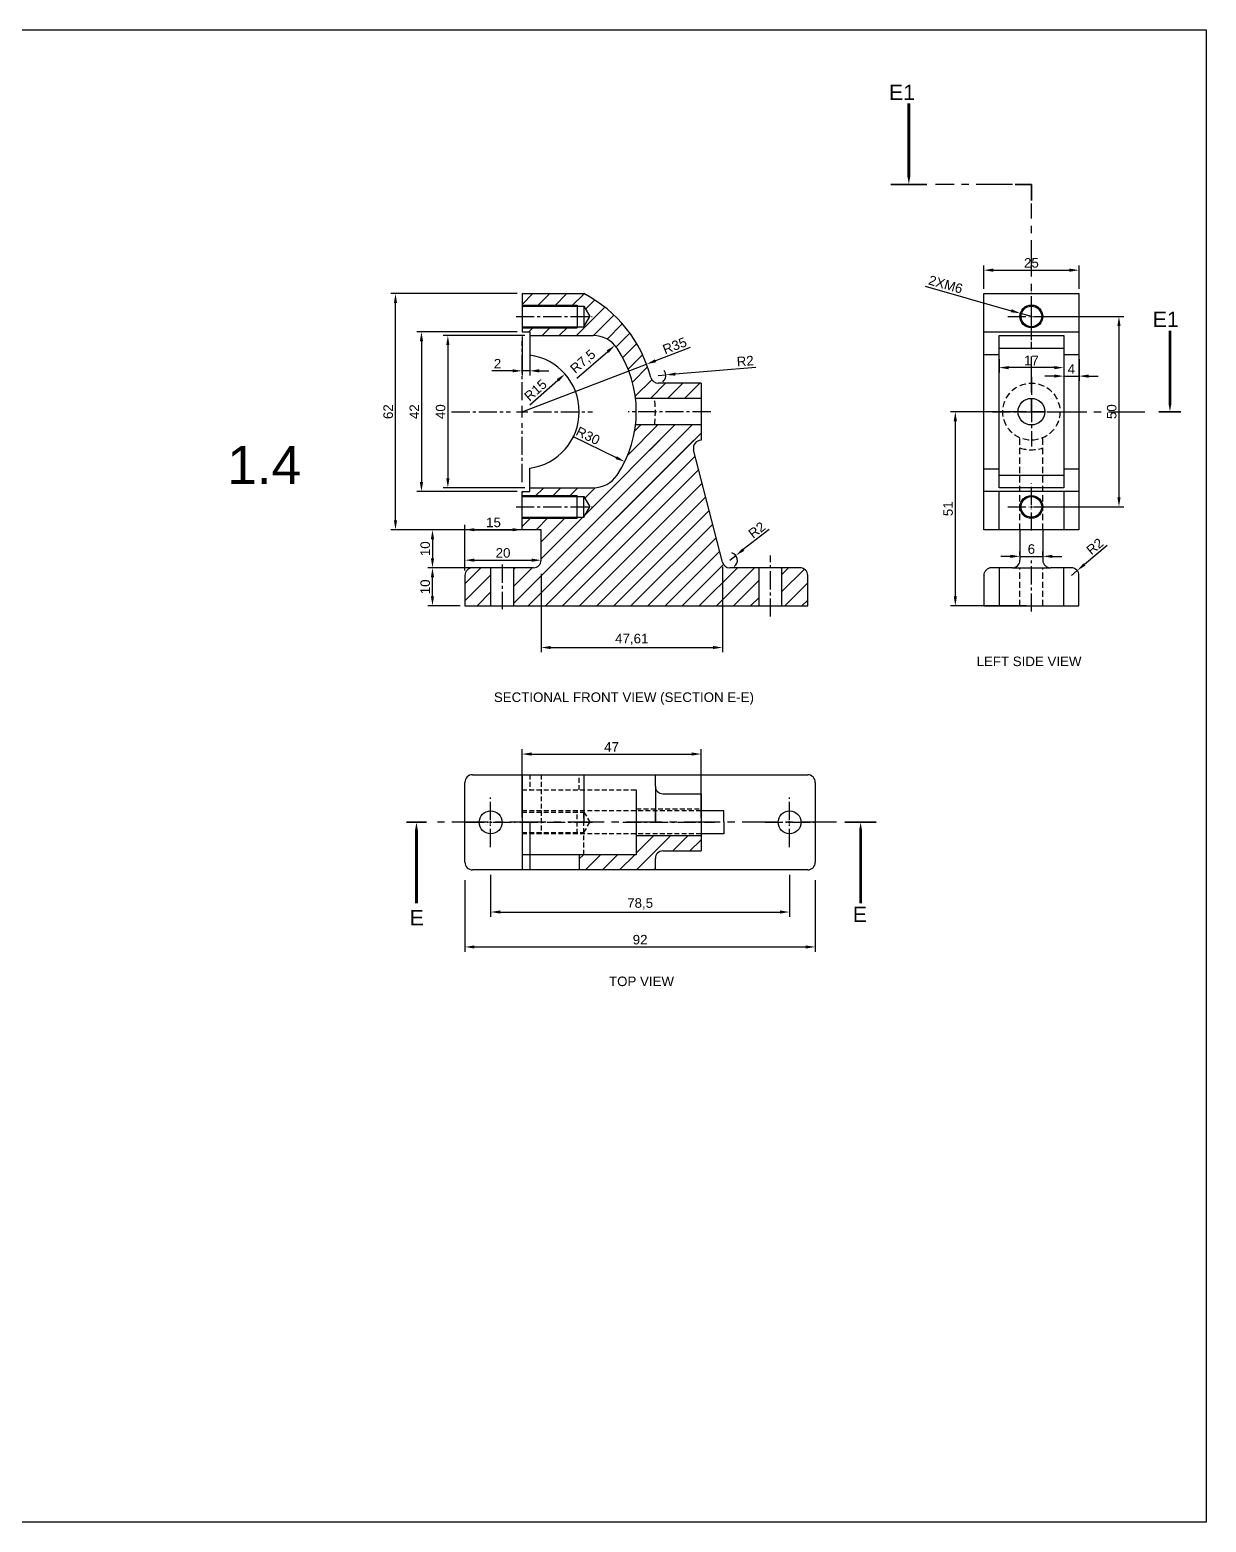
# Model space of a CAD drawing. Header units: millimetres. Extents: x 89 to 2222, y 348 to 1477.
# Drawn here: x 1913.2 to 2222.1, y 520.3 to 912.2 of the extents above; entities that cross this region are included whole.
import ezdxf

# ---------------------------------------------------------------- set-up
doc = ezdxf.new("R2010")
doc.units = ezdxf.units.MM
doc.header["$PDMODE"] = 32
doc.header["$PDSIZE"] = 1
for name, pattern in [('CENTER', [50.8, 31.75, -6.35, 6.35, -6.35]), ('CENTER2', [28.575, 19.05, -3.175, 3.175, -3.175]), ('HIDDEN', [9.525, 6.35, -3.175])]:
    doc.linetypes.add(name, pattern=pattern)
doc.styles.get("Standard").update_dxf_attribs({"font": 'arial.ttf'})
doc.dimstyles.new('ISO-25', dxfattribs={"dimtxt": 2.5, "dimasz": 2.5, "dimexe": 1.25, "dimexo": 1.25, "dimtad": 1, "dimtxsty": 'Standard', "dimcen": 2.5, "dimclrd": 3, "dimclre": 3, "dimclrt": 3, "dimadec": 0, "dimazin": 0, "dimtfac": 1, "dimtmove": 0, "dimatfit": 3, "dimfxl": 1, "dimarcsym": 0})
pattern_1 = [(45, (911.5263, 265.9018), (-2.245064, 2.245064), [])]

# ---------------------------------------------------------------- blocks, each defined once
blk = doc.blocks.new('*U70')
at = {"color": 0, "linetype": 'CENTER2', "ltscale": 0.25, "transparency": 16777216}
for p, q in [((0, 3), (0, 18.5)), ((-18.5, 0), (-3, 0)), ((3, 0), (18.5, 0)), ((0, -18.5), (0, -3))]:
    blk.add_line(p, q, dxfattribs=at)
at = {"color": 0, "linetype": 'Continuous', "ltscale": 0.25, "transparency": 16777216}
for p, q in [((-1.5, 0), (1.5, 0)), ((0, -1.5), (0, 1.5))]:
    blk.add_line(p, q, dxfattribs=at)
blk = doc.blocks.new('*U71')
at = {"color": 0, "linetype": 'CENTER2', "ltscale": 0.25, "transparency": 16777216}
blk.add_line((0, 5.84), (0, -5.84), dxfattribs=at)
blk = doc.blocks.new('*U72')
at = {"color": 0, "linetype": 'CENTER2', "ltscale": 0.25, "transparency": 16777216}
for p, q in [((0, 0.54), (0, 6.2)), ((-6.2, 0), (-0.54, 0)), ((0.54, 0), (6.2, 0)), ((0, -6.2), (0, -0.54))]:
    blk.add_line(p, q, dxfattribs=at)
at = {"color": 0, "linetype": 'Continuous', "ltscale": 0.25, "transparency": 16777216}
for p, q in [((-0.27, 0), (0.27, 0)), ((0, -0.27), (0, 0.27))]:
    blk.add_line(p, q, dxfattribs=at)
blk = doc.blocks.new('*U73')
at = {"color": 0, "linetype": 'CENTER2', "ltscale": 0.25, "transparency": 16777216}
for p, q in [((0, 0.54), (0, 6.2)), ((-6.2, 0), (-0.54, 0)), ((0.54, 0), (6.2, 0)), ((0, -6.2), (0, -0.54))]:
    blk.add_line(p, q, dxfattribs=at)
at = {"color": 0, "linetype": 'Continuous', "ltscale": 0.25, "transparency": 16777216}
for p, q in [((-0.27, 0), (0.27, 0)), ((0, -0.27), (0, 0.27))]:
    blk.add_line(p, q, dxfattribs=at)
blk = doc.blocks.new('*D76')
at = {"color": 3, "lineweight": -2, "transparency": 16777216}
for p, q in [((2047.48, 769.28), (2047.48, 748.7)), ((2095.09, 771.14), (2095.09, 748.7)), ((2049.98, 749.95), (2092.59, 749.95))]:
    blk.add_line(p, q, dxfattribs=at)
at = {"color": 3, "transparency": 16777216}
for points in [[(2049.98, 750.37), (2049.98, 749.54), (2047.48, 749.95)], [(2092.59, 750.37), (2092.59, 749.54), (2095.09, 749.95)]]:
    blk.add_solid(points, dxfattribs=at)
at = {"layer": 'Defpoints', "color": 0, "transparency": 16777216}
for p in [(2095.09, 772.39), (2047.48, 770.53), (2095.09, 749.95)]:
    blk.add_point(p, dxfattribs=at)
at = {"color": 3, "transparency": 16777216, "insert": (2071.28, 752.08), "char_height": 2.5, "attachment_point": 5}
blk.add_mtext('47,61', dxfattribs=at)
blk = doc.blocks.new('*D77')
at = {"color": 3, "lineweight": -2, "transparency": 16777216}
for p, q in [((2027.48, 770.14), (2027.48, 774.14)), ((2029.98, 772.89), (2044.98, 772.89))]:
    blk.add_line(p, q, dxfattribs=at)
at = {"color": 3, "transparency": 16777216}
for points in [[(2029.98, 773.31), (2029.98, 772.47), (2027.48, 772.89)], [(2044.98, 773.31), (2044.98, 772.47), (2047.48, 772.89)]]:
    blk.add_solid(points, dxfattribs=at)
at = {"layer": 'Defpoints', "color": 0, "transparency": 16777216}
for p in [(2047.48, 772.89), (2047.48, 772.89), (2027.48, 768.89)]:
    blk.add_point(p, dxfattribs=at)
at = {"color": 3, "transparency": 16777216, "insert": (2037.48, 774.79), "char_height": 2.5, "attachment_point": 5}
blk.add_mtext('20', dxfattribs=at)
blk = doc.blocks.new('*D78')
at = {"color": 3, "lineweight": -2, "transparency": 16777216}
for p, q in [((2027.48, 770.14), (2027.48, 782.14)), ((2029.98, 780.89), (2039.98, 780.89))]:
    blk.add_line(p, q, dxfattribs=at)
at = {"color": 3, "transparency": 16777216}
for points in [[(2029.98, 781.31), (2029.98, 780.47), (2027.48, 780.89)], [(2039.98, 781.31), (2039.98, 780.47), (2042.48, 780.89)]]:
    blk.add_solid(points, dxfattribs=at)
at = {"layer": 'Defpoints', "color": 0, "transparency": 16777216}
for p in [(2042.48, 780.89), (2042.48, 780.89), (2027.48, 768.89)]:
    blk.add_point(p, dxfattribs=at)
at = {"color": 3, "transparency": 16777216, "insert": (2034.98, 782.79), "char_height": 2.5, "attachment_point": 5}
blk.add_mtext('15', dxfattribs=at)
blk = doc.blocks.new('*D79')
at = {"color": 3, "lineweight": -2, "transparency": 16777216}
for p, q in [((2041.23, 842.89), (2007.98, 842.89)), ((2009.23, 783.39), (2009.23, 840.39)), ((2041.23, 780.89), (2007.98, 780.89))]:
    blk.add_line(p, q, dxfattribs=at)
at = {"color": 3, "transparency": 16777216}
for points in [[(2008.82, 840.39), (2009.65, 840.39), (2009.23, 842.89)], [(2008.82, 783.39), (2009.65, 783.39), (2009.23, 780.89)]]:
    blk.add_solid(points, dxfattribs=at)
at = {"layer": 'Defpoints', "color": 0, "transparency": 16777216}
for p in [(2009.23, 842.89), (2042.48, 842.89), (2042.48, 780.89)]:
    blk.add_point(p, dxfattribs=at)
at = {"color": 3, "transparency": 16777216, "insert": (2007.33, 811.89), "char_height": 2.5, "attachment_point": 5, "rotation": 90}
blk.add_mtext('62', dxfattribs=at)
blk = doc.blocks.new('*D80')
at = {"color": 3, "lineweight": -2, "transparency": 16777216}
for p, q in [((2041.23, 832.89), (2014.81, 832.89)), ((2016.06, 830.39), (2016.06, 793.39)), ((2041.23, 790.89), (2014.81, 790.89))]:
    blk.add_line(p, q, dxfattribs=at)
at = {"color": 3, "transparency": 16777216}
for points in [[(2015.64, 830.39), (2016.47, 830.39), (2016.06, 832.89)], [(2015.64, 793.39), (2016.47, 793.39), (2016.06, 790.89)]]:
    blk.add_solid(points, dxfattribs=at)
at = {"layer": 'Defpoints', "color": 0, "transparency": 16777216}
for p in [(2042.48, 832.89), (2016.06, 790.89), (2042.48, 790.89)]:
    blk.add_point(p, dxfattribs=at)
at = {"color": 3, "transparency": 16777216, "insert": (2014.18, 811.89), "char_height": 2.5, "attachment_point": 5, "rotation": 90}
blk.add_mtext('42', dxfattribs=at)
blk = doc.blocks.new('*D81')
at = {"color": 3, "lineweight": -2, "transparency": 16777216}
for p, q in [((2043.23, 831.89), (2021.74, 831.89)), ((2022.99, 829.39), (2022.99, 794.39)), ((2043.23, 791.89), (2021.74, 791.89))]:
    blk.add_line(p, q, dxfattribs=at)
at = {"color": 3, "transparency": 16777216}
for points in [[(2022.57, 829.39), (2023.41, 829.39), (2022.99, 831.89)], [(2022.57, 794.39), (2023.41, 794.39), (2022.99, 791.89)]]:
    blk.add_solid(points, dxfattribs=at)
at = {"layer": 'Defpoints', "color": 0, "transparency": 16777216}
for p in [(2044.48, 831.89), (2022.99, 791.89), (2044.48, 791.89)]:
    blk.add_point(p, dxfattribs=at)
at = {"color": 3, "transparency": 16777216, "insert": (2021.09, 811.89), "char_height": 2.5, "attachment_point": 5, "rotation": 90}
blk.add_mtext('40', dxfattribs=at)
blk = doc.blocks.new('*D82')
at = {"color": 3, "lineweight": -2, "transparency": 16777216}
blk.add_line((2044.55, 813.71), (2051.87, 820.14), dxfattribs=at)
at = {"color": 3, "transparency": 16777216}
blk.add_solid([(2051.59, 820.45), (2052.14, 819.83), (2053.75, 821.79)], dxfattribs=at)
at = {"layer": 'Defpoints', "color": 0, "transparency": 16777216}
for p in [(2053.75, 821.79), (2042.48, 811.89)]:
    blk.add_point(p, dxfattribs=at)
at = {"color": 3, "transparency": 16777216, "insert": (2046.01, 817.53), "char_height": 2.5, "attachment_point": 5, "rotation": 41.2983}
blk.add_mtext('R15', dxfattribs=at)
blk = doc.blocks.new('*D83')
at = {"color": 3, "lineweight": -2, "transparency": 16777216}
blk.add_line((2055.71, 805.43), (2067.19, 799.83), dxfattribs=at)
at = {"color": 3, "transparency": 16777216}
blk.add_solid([(2067.37, 800.21), (2067.01, 799.46), (2069.44, 798.74)], dxfattribs=at)
at = {"layer": 'Defpoints', "color": 0, "transparency": 16777216}
for p in [(2042.48, 811.89), (2069.44, 798.74)]:
    blk.add_point(p, dxfattribs=at)
at = {"color": 3, "transparency": 16777216, "insert": (2059.79, 805.56), "char_height": 2.5, "attachment_point": 5, "rotation": 333.9948}
blk.add_mtext('R30', dxfattribs=at)
blk = doc.blocks.new('*D84')
at = {"color": 3, "lineweight": -2, "transparency": 16777216}
for p, q in [((2086.62, 828.73), (2077.51, 825.25)), ((2042.48, 811.89), (2075.18, 824.36))]:
    blk.add_line(p, q, dxfattribs=at)
at = {"color": 3, "transparency": 16777216}
blk.add_solid([(2077.37, 825.64), (2077.66, 824.86), (2075.18, 824.36)], dxfattribs=at)
at = {"layer": 'Defpoints', "color": 0, "transparency": 16777216}
for p in [(2075.18, 824.36), (2042.48, 811.89)]:
    blk.add_point(p, dxfattribs=at)
at = {"color": 3, "transparency": 16777216, "insert": (2082.56, 829.21), "char_height": 2.5, "attachment_point": 5, "rotation": 20.8765}
blk.add_mtext('R35', dxfattribs=at)
blk = doc.blocks.new('*D85')
at = {"color": 3, "lineweight": -2, "transparency": 16777216}
for p, q in [((2103.86, 823.53), (2082.72, 821.77)), ((2078.24, 821.39), (2080.23, 821.56))]:
    blk.add_line(p, q, dxfattribs=at)
blk.add_arc((2078.24, 821.39), 2, 305.8099, 40.5792, dxfattribs=at)
at = {"color": 3, "transparency": 16777216}
blk.add_solid([(2082.69, 822.18), (2082.76, 821.35), (2080.23, 821.56)], dxfattribs=at)
at = {"layer": 'Defpoints', "color": 0, "transparency": 16777216}
for p in [(2078.24, 821.39), (2080.23, 821.56)]:
    blk.add_point(p, dxfattribs=at)
at = {"color": 3, "transparency": 16777216, "insert": (2101.08, 825.18), "char_height": 2.5, "attachment_point": 5, "rotation": 4.7693}
blk.add_mtext('R2', dxfattribs=at)
blk = doc.blocks.new('*D87')
at = {"color": 3, "lineweight": -2, "transparency": 16777216}
for p, q in [((2042.48, 831.64), (2042.48, 821.36)), ((2044.48, 831.64), (2044.48, 821.36)), ((2039.98, 822.61), (2034.57, 822.61)), ((2044.48, 822.61), (2042.48, 822.61)), ((2046.98, 822.61), (2049.48, 822.61))]:
    blk.add_line(p, q, dxfattribs=at)
at = {"color": 3, "transparency": 16777216}
for points in [[(2039.98, 823.03), (2039.98, 822.2), (2042.48, 822.61)], [(2046.98, 823.03), (2046.98, 822.2), (2044.48, 822.61)]]:
    blk.add_solid(points, dxfattribs=at)
at = {"layer": 'Defpoints', "color": 0, "transparency": 16777216}
for p in [(2042.48, 832.89), (2044.48, 832.89), (2042.48, 822.61)]:
    blk.add_point(p, dxfattribs=at)
at = {"color": 3, "transparency": 16777216, "insert": (2036.02, 824.49), "char_height": 2.5, "attachment_point": 5}
blk.add_mtext('2', dxfattribs=at)
blk = doc.blocks.new('*D88')
at = {"color": 3, "lineweight": -2, "transparency": 16777216}
blk.add_line((2056.87, 820.65), (2064.96, 827.67), dxfattribs=at)
at = {"color": 3, "transparency": 16777216}
blk.add_solid([(2064.69, 827.98), (2065.24, 827.35), (2066.85, 829.3)], dxfattribs=at)
at = {"layer": 'Defpoints', "color": 0, "transparency": 16777216}
for p in [(2066.85, 829.3), (2061.18, 824.39)]:
    blk.add_point(p, dxfattribs=at)
at = {"color": 3, "transparency": 16777216, "insert": (2058.58, 824.94), "char_height": 2.5, "attachment_point": 5, "rotation": 40.9207}
blk.add_mtext('R7,5', dxfattribs=at)
blk = doc.blocks.new('*D89')
at = {"color": 3, "lineweight": -2, "transparency": 16777216}
for p, q in [((2163.73, 844.14), (2163.73, 850.3)), ((2166.23, 849.05), (2186.23, 849.05)), ((2188.73, 844.14), (2188.73, 850.3))]:
    blk.add_line(p, q, dxfattribs=at)
at = {"color": 3, "transparency": 16777216}
for points in [[(2166.23, 849.47), (2166.23, 848.63), (2163.73, 849.05)], [(2186.23, 849.47), (2186.23, 848.63), (2188.73, 849.05)]]:
    blk.add_solid(points, dxfattribs=at)
at = {"layer": 'Defpoints', "color": 0, "transparency": 16777216}
for p in [(2188.73, 849.05), (2163.73, 842.89), (2188.73, 842.89)]:
    blk.add_point(p, dxfattribs=at)
at = {"color": 3, "transparency": 16777216, "insert": (2176.23, 850.95), "char_height": 2.5, "attachment_point": 5}
blk.add_mtext('25', dxfattribs=at)
blk = doc.blocks.new('*D90')
at = {"color": 3, "lineweight": -2, "transparency": 16777216}
for p, q in [((2174.98, 811.89), (2155, 811.89)), ((2156.25, 809.39), (2156.25, 763.39)), ((2174.98, 760.89), (2155, 760.89))]:
    blk.add_line(p, q, dxfattribs=at)
at = {"color": 3, "transparency": 16777216}
for points in [[(2155.84, 809.39), (2156.67, 809.39), (2156.25, 811.89)], [(2155.84, 763.39), (2156.67, 763.39), (2156.25, 760.89)]]:
    blk.add_solid(points, dxfattribs=at)
at = {"layer": 'Defpoints', "color": 0, "transparency": 16777216}
for p in [(2176.23, 811.89), (2156.25, 760.89), (2176.23, 760.89)]:
    blk.add_point(p, dxfattribs=at)
at = {"color": 3, "transparency": 16777216, "insert": (2154.35, 786.39), "char_height": 2.5, "attachment_point": 5, "rotation": 90}
blk.add_mtext('51', dxfattribs=at)
blk = doc.blocks.new('*D91')
at = {"color": 3, "lineweight": -2, "transparency": 16777216}
for p, q in [((2177.48, 836.89), (2200.47, 836.89)), ((2199.22, 834.39), (2199.22, 789.39)), ((2177.48, 786.89), (2200.47, 786.89))]:
    blk.add_line(p, q, dxfattribs=at)
at = {"color": 3, "transparency": 16777216}
for points in [[(2198.81, 834.39), (2199.64, 834.39), (2199.22, 836.89)], [(2198.81, 789.39), (2199.64, 789.39), (2199.22, 786.89)]]:
    blk.add_solid(points, dxfattribs=at)
at = {"layer": 'Defpoints', "color": 0, "transparency": 16777216}
for p in [(2176.23, 836.89), (2176.23, 786.89), (2199.22, 786.89)]:
    blk.add_point(p, dxfattribs=at)
at = {"color": 3, "transparency": 16777216, "insert": (2197.32, 811.89), "char_height": 2.5, "attachment_point": 5, "rotation": 90}
blk.add_mtext('50', dxfattribs=at)
blk = doc.blocks.new('*D92')
at = {"color": 3, "lineweight": -2, "transparency": 16777216}
for p, q in [((2167.73, 825.64), (2167.73, 822.21)), ((2182.23, 823.46), (2170.23, 823.46)), ((2184.73, 825.64), (2184.73, 822.21))]:
    blk.add_line(p, q, dxfattribs=at)
at = {"color": 3, "transparency": 16777216}
for points in [[(2170.23, 823.87), (2170.23, 823.04), (2167.73, 823.46)], [(2182.23, 823.87), (2182.23, 823.04), (2184.73, 823.46)]]:
    blk.add_solid(points, dxfattribs=at)
at = {"layer": 'Defpoints', "color": 0, "transparency": 16777216}
for p in [(2167.73, 826.89), (2167.73, 823.46), (2184.73, 826.89)]:
    blk.add_point(p, dxfattribs=at)
at = {"color": 3, "transparency": 16777216, "insert": (2176.23, 825.34), "char_height": 2.5, "attachment_point": 5}
blk.add_mtext('17', dxfattribs=at)
blk = doc.blocks.new('*D93')
at = {"color": 3, "lineweight": -2, "transparency": 16777216}
for p, q in [((2184.73, 825.64), (2184.73, 819.98)), ((2188.73, 825.64), (2188.73, 819.98)), ((2182.23, 821.23), (2179.73, 821.23)), ((2184.73, 821.23), (2188.73, 821.23)), ((2191.23, 821.23), (2193.73, 821.23))]:
    blk.add_line(p, q, dxfattribs=at)
at = {"color": 3, "transparency": 16777216}
for points in [[(2182.23, 821.65), (2182.23, 820.81), (2184.73, 821.23)], [(2191.23, 821.65), (2191.23, 820.81), (2188.73, 821.23)]]:
    blk.add_solid(points, dxfattribs=at)
at = {"layer": 'Defpoints', "color": 0, "transparency": 16777216}
for p in [(2184.73, 826.89), (2188.73, 826.89), (2188.73, 821.23)]:
    blk.add_point(p, dxfattribs=at)
at = {"color": 3, "transparency": 16777216, "insert": (2186.73, 823.1), "char_height": 2.5, "attachment_point": 5}
blk.add_mtext('4', dxfattribs=at)
blk = doc.blocks.new('*D94')
at = {"color": 3, "lineweight": -2, "transparency": 16777216}
for p, q in [((2170.73, 773.9), (2168.23, 773.9)), ((2173.23, 774.14), (2173.23, 775.15)), ((2173.23, 773.9), (2179.23, 773.9)), ((2179.23, 774.14), (2179.23, 775.15)), ((2181.73, 773.9), (2184.23, 773.9))]:
    blk.add_line(p, q, dxfattribs=at)
at = {"color": 3, "transparency": 16777216}
for points in [[(2170.73, 774.31), (2170.73, 773.48), (2173.23, 773.9)], [(2181.73, 774.31), (2181.73, 773.48), (2179.23, 773.9)]]:
    blk.add_solid(points, dxfattribs=at)
at = {"layer": 'Defpoints', "color": 0, "transparency": 16777216}
for p in [(2173.23, 772.89), (2179.23, 773.9), (2179.23, 772.89)]:
    blk.add_point(p, dxfattribs=at)
at = {"color": 3, "transparency": 16777216, "insert": (2176.23, 775.8), "char_height": 2.5, "attachment_point": 5}
blk.add_mtext('6', dxfattribs=at)
blk = doc.blocks.new('*D95')
at = {"color": 3, "lineweight": -2, "transparency": 16777216}
for p, q in [((2196.12, 776.76), (2190.18, 771.78)), ((2186.73, 768.89), (2188.26, 770.17))]:
    blk.add_line(p, q, dxfattribs=at)
at = {"color": 3, "transparency": 16777216}
blk.add_solid([(2189.91, 772.1), (2190.44, 771.46), (2188.26, 770.17)], dxfattribs=at)
at = {"layer": 'Defpoints', "color": 0, "transparency": 16777216}
for p in [(2186.73, 768.89), (2188.26, 770.17)]:
    blk.add_point(p, dxfattribs=at)
at = {"color": 3, "transparency": 16777216, "insert": (2192.9, 776.51), "char_height": 2.5, "attachment_point": 5, "rotation": 39.9312}
blk.add_mtext('R2', dxfattribs=at)
blk = doc.blocks.new('*D96')
at = {"color": 3, "lineweight": -2, "transparency": 16777216}
for p, q in [((2148.34, 844.86), (2170.94, 838.4)), ((2176.23, 836.89), (2173.34, 837.71))]:
    blk.add_line(p, q, dxfattribs=at)
at = {"color": 3, "transparency": 16777216}
blk.add_solid([(2171.05, 838.8), (2170.82, 838), (2173.34, 837.71)], dxfattribs=at)
at = {"layer": 'Defpoints', "color": 0, "transparency": 16777216}
for p in [(2173.34, 837.71), (2176.23, 836.89)]:
    blk.add_point(p, dxfattribs=at)
at = {"color": 3, "transparency": 16777216, "insert": (2153.72, 845.3), "char_height": 2.5, "attachment_point": 5, "rotation": 344.0593}
blk.add_mtext('2XM6', dxfattribs=at)
blk = doc.blocks.new('*D97')
at = {"color": 3, "lineweight": -2, "transparency": 16777216}
for p, q in [((2028.23, 770.89), (2017.7, 770.89)), ((2018.95, 763.39), (2018.95, 768.39)), ((2026.23, 760.89), (2017.7, 760.89))]:
    blk.add_line(p, q, dxfattribs=at)
at = {"color": 3, "transparency": 16777216}
for points in [[(2018.53, 768.39), (2019.37, 768.39), (2018.95, 770.89)], [(2018.53, 763.39), (2019.37, 763.39), (2018.95, 760.89)]]:
    blk.add_solid(points, dxfattribs=at)
at = {"layer": 'Defpoints', "color": 0, "transparency": 16777216}
for p in [(2018.95, 770.89), (2029.48, 770.89), (2027.48, 760.89)]:
    blk.add_point(p, dxfattribs=at)
at = {"color": 3, "transparency": 16777216, "insert": (2017.05, 765.89), "char_height": 2.5, "attachment_point": 5, "rotation": 90}
blk.add_mtext('10', dxfattribs=at)
blk = doc.blocks.new('*D98')
at = {"color": 3, "lineweight": -2, "transparency": 16777216}
for p, q in [((2046.23, 780.89), (2017.7, 780.89)), ((2018.95, 778.39), (2018.95, 773.39)), ((2044.23, 770.89), (2017.7, 770.89))]:
    blk.add_line(p, q, dxfattribs=at)
at = {"color": 3, "transparency": 16777216}
for points in [[(2018.53, 778.39), (2019.37, 778.39), (2018.95, 780.89)], [(2018.53, 773.39), (2019.37, 773.39), (2018.95, 770.89)]]:
    blk.add_solid(points, dxfattribs=at)
at = {"layer": 'Defpoints', "color": 0, "transparency": 16777216}
for p in [(2047.48, 780.89), (2018.95, 770.89), (2045.48, 770.89)]:
    blk.add_point(p, dxfattribs=at)
at = {"color": 3, "transparency": 16777216, "insert": (2017.05, 775.89), "char_height": 2.5, "attachment_point": 5, "rotation": 90}
blk.add_mtext('10', dxfattribs=at)
blk = doc.blocks.new('*U158')
at = {"color": 0, "linetype": 'CENTER2', "ltscale": 0.25, "transparency": 16777216}
for p, q in [((0, 0.6), (0, 6.5)), ((-6.5, 0), (-0.6, 0)), ((0.6, 0), (6.5, 0)), ((0, -6.5), (0, -0.6))]:
    blk.add_line(p, q, dxfattribs=at)
at = {"color": 0, "linetype": 'Continuous', "ltscale": 0.25, "transparency": 16777216}
for p, q in [((-0.3, 0), (0.3, 0)), ((0, -0.3), (0, 0.3))]:
    blk.add_line(p, q, dxfattribs=at)
blk = doc.blocks.new('*U159')
at = {"color": 0, "linetype": 'CENTER2', "ltscale": 0.25, "transparency": 16777216}
for p, q in [((0, 0.6), (0, 6.5)), ((-6.5, 0), (-0.6, 0)), ((0.6, 0), (6.5, 0)), ((0, -6.5), (0, -0.6))]:
    blk.add_line(p, q, dxfattribs=at)
at = {"color": 0, "linetype": 'Continuous', "ltscale": 0.25, "transparency": 16777216}
for p, q in [((-0.3, 0), (0.3, 0)), ((0, -0.3), (0, 0.3))]:
    blk.add_line(p, q, dxfattribs=at)
blk = doc.blocks.new('*U160')
at = {"color": 0, "linetype": 'CENTER2', "ltscale": 0.25, "transparency": 16777216}
blk.add_line((-12, 0), (12, 0), dxfattribs=at)
blk = doc.blocks.new('*D161')
at = {"color": 3, "lineweight": -2, "transparency": 16777216}
for p, q in [((2027.48, 688.82), (2027.48, 670.07)), ((2119.48, 688.82), (2119.48, 670.07)), ((2029.98, 671.32), (2116.98, 671.32))]:
    blk.add_line(p, q, dxfattribs=at)
at = {"color": 3, "transparency": 16777216}
for points in [[(2029.98, 671.73), (2029.98, 670.9), (2027.48, 671.32)], [(2116.98, 671.73), (2116.98, 670.9), (2119.48, 671.32)]]:
    blk.add_solid(points, dxfattribs=at)
at = {"layer": 'Defpoints', "color": 0, "transparency": 16777216}
for p in [(2027.48, 690.07), (2119.48, 690.07), (2119.48, 671.32)]:
    blk.add_point(p, dxfattribs=at)
at = {"color": 3, "transparency": 16777216, "insert": (2073.48, 673.22), "char_height": 2.5, "attachment_point": 5}
blk.add_mtext('92', dxfattribs=at)
blk = doc.blocks.new('*D162')
at = {"color": 3, "lineweight": -2, "transparency": 16777216}
for p, q in [((2034.23, 690.3), (2034.23, 679.24)), ((2112.73, 690.3), (2112.73, 679.24)), ((2036.73, 680.49), (2110.23, 680.49))]:
    blk.add_line(p, q, dxfattribs=at)
at = {"color": 3, "transparency": 16777216}
for points in [[(2036.73, 680.91), (2036.73, 680.08), (2034.23, 680.49)], [(2110.23, 680.91), (2110.23, 680.08), (2112.73, 680.49)]]:
    blk.add_solid(points, dxfattribs=at)
at = {"layer": 'Defpoints', "color": 0, "transparency": 16777216}
for p in [(2034.23, 691.55), (2112.73, 691.55), (2112.73, 680.49)]:
    blk.add_point(p, dxfattribs=at)
at = {"color": 3, "transparency": 16777216, "insert": (2073.48, 682.62), "char_height": 2.5, "attachment_point": 5}
blk.add_mtext('78,5', dxfattribs=at)
blk = doc.blocks.new('*D163')
at = {"color": 3, "lineweight": -2, "transparency": 16777216}
for p, q in [((2042.48, 705.3), (2042.48, 723.23)), ((2044.98, 721.98), (2086.98, 721.98)), ((2089.48, 705.3), (2089.48, 723.23))]:
    blk.add_line(p, q, dxfattribs=at)
at = {"color": 3, "transparency": 16777216}
for points in [[(2044.98, 722.4), (2044.98, 721.56), (2042.48, 721.98)], [(2086.98, 722.4), (2086.98, 721.56), (2089.48, 721.98)]]:
    blk.add_solid(points, dxfattribs=at)
at = {"layer": 'Defpoints', "color": 0, "transparency": 16777216}
for p in [(2089.48, 721.98), (2042.48, 704.05), (2089.48, 704.05)]:
    blk.add_point(p, dxfattribs=at)
at = {"color": 3, "transparency": 16777216, "insert": (2065.98, 723.85), "char_height": 2.5, "attachment_point": 5}
blk.add_mtext('47', dxfattribs=at)
blk = doc.blocks.new('*D180')
at = {"color": 3, "lineweight": -2, "transparency": 16777216}
for p, q in [((2107.37, 780.95), (2100.58, 775.66)), ((2097.03, 772.89), (2098.61, 774.12))]:
    blk.add_line(p, q, dxfattribs=at)
blk.add_arc((2097.03, 772.89), 2, 305.8099, 73.7513, dxfattribs=at)
at = {"color": 3, "transparency": 16777216}
blk.add_solid([(2100.32, 775.99), (2100.83, 775.33), (2098.61, 774.12)], dxfattribs=at)
at = {"layer": 'Defpoints', "color": 0, "transparency": 16777216}
for p in [(2097.03, 772.89), (2098.61, 774.12)]:
    blk.add_point(p, dxfattribs=at)
at = {"color": 3, "transparency": 16777216, "insert": (2104.14, 780.82), "char_height": 2.5, "attachment_point": 5, "rotation": 37.9415}
blk.add_mtext('R2', dxfattribs=at)

msp = doc.modelspace()

# ---------------------------------------------------------------- hatches: boundary and pattern name
h = msp.add_hatch()
h.set_pattern_fill('ANSI31', color=4)
h.set_pattern_definition(pattern_1)
h.paths.add_polyline_path([(2058.725, 842.891), (2042.476, 842.891), (2042.476, 839.891), (2056.939, 839.891), (2056.939, 839.591), (2058.725, 839.591), (2060.283, 836.891), (2058.725, 834.191), (2056.939, 834.191), (2056.939, 833.891), (2042.476, 833.891), (2042.476, 832.891), (2044.476, 832.891), (2044.476, 831.891), (2061.185, 831.891, -0.2504917), (2067.421, 828.558, -0.1185756), (2072.272, 815.391), (2089.476, 815.391), (2089.476, 819.391), (2078.236, 819.391, -0.3400495), (2076.303, 820.877, 0.2101035)])
h.paths.add_polyline_path([(2089.476, 804.391), (2089.476, 808.391), (2072.272, 808.391, -0.1185756), (2067.421, 795.224, -0.2504917), (2061.185, 791.891), (2044.476, 791.891), (2044.476, 790.891), (2042.476, 790.891), (2042.476, 789.891), (2056.939, 789.891), (2056.939, 789.591), (2058.725, 789.591), (2060.283, 786.891), (2058.725, 784.191), (2056.939, 784.191), (2056.939, 783.891), (2042.476, 783.891), (2042.476, 780.891), (2047.476, 780.891), (2047.476, 772.891, -0.4142136), (2045.476, 770.891), (2040.226, 770.891), (2040.226, 760.891), (2104.726, 760.891), (2104.726, 770.891), (2097.029, 770.891, -0.3425706), (2095.091, 772.395), (2087.539, 801.895, -0.4896796)])
h.paths.add_polyline_path([(2056.939, 839.891), (2042.476, 839.891), (2042.476, 839.591), (2056.939, 839.591)], flags=17)
h.paths.add_polyline_path([(2056.939, 834.191), (2042.476, 834.191), (2042.476, 833.891), (2056.939, 833.891)], flags=17)
h.paths.add_polyline_path([(2056.939, 784.191), (2042.476, 784.191), (2042.476, 783.891), (2056.939, 783.891)], flags=17)
h.paths.add_polyline_path([(2056.939, 789.891), (2042.476, 789.891), (2042.476, 789.591), (2056.939, 789.591)], flags=17)
h = msp.add_hatch()
h.set_pattern_fill('ANSI31', color=256)
h.set_pattern_definition(pattern_1)
h.paths.add_polyline_path([(2087.539, 801.895, -0.4896796), (2089.476, 804.391), (2078.236, 804.391, 0.3400495), (2076.303, 802.904, -0.2101035), (2058.725, 780.891), (2047.476, 780.891), (2047.476, 772.891, -0.4142136), (2045.476, 770.891), (2040.226, 770.891), (2040.226, 760.891), (2104.726, 760.891), (2104.726, 770.891), (2097.029, 770.891, -0.3425706), (2095.091, 772.395)])
h.paths.add_polyline_path([(2034.226, 770.891), (2027.476, 770.891), (2027.476, 760.891), (2034.226, 760.891)])
h = msp.add_hatch()
h.set_pattern_fill('ANSI31', color=256)
h.set_pattern_definition(pattern_1)
h.paths.add_polyline_path([(2117.476, 768.891, 0.4142136), (2115.476, 770.891), (2110.726, 770.891), (2110.726, 760.891), (2117.476, 760.891)])
h = msp.add_hatch()
h.set_pattern_fill('ANSI31', color=4)
h.set_pattern_definition([(45, (830.2315, 19.4642), (-2.245064, 2.245064), [])])
h.paths.add_polyline_path([(2079.476, 696.548), (2089.476, 696.548), (2089.476, 700.548), (2072.476, 700.548), (2072.476, 695.548), (2057.476, 695.548), (2057.476, 691.548), (2077.476, 691.548), (2077.476, 694.548, -0.4142136)])

# ---------------------------------------------------------------- linework, layer by layer
at = {"color": 6, "lineweight": 35}
for p, q in [((2148.802, 871.58), (2139.292, 871.58)), ((2176.225, 871.58), (2171.922, 871.58)), ((2176.225, 871.58), (2176.225, 867.376)), ((2176.225, 811.891), (2176.225, 815.391)), ((2176.225, 811.891), (2179.725, 811.891)), ((2209.728, 811.891), (2215.498, 811.891)), ((2017.391, 704.048), (2012.092, 704.048)), ((2127.245, 704.048), (2135.505, 704.048))]:
    msp.add_line(p, q, dxfattribs=at)
at = {"color": 0, "linetype": 'CENTER', "ltscale": 0.3}
for p, q in [((2171.225, 871.58), (2151.055, 871.58)), ((2176.225, 816.891), (2176.225, 866.58)), ((2181.225, 811.891), (2207.333, 811.891)), ((2125.015, 704.048), (2019.938, 704.048))]:
    msp.add_line(p, q, dxfattribs=at)
for p, q in [((2042.476, 842.891), (2058.725, 842.891)), ((2042.476, 842.891), (2042.476, 832.891)), ((2163.725, 780.891), (2163.725, 842.891)), ((2163.725, 842.891), (2188.725, 842.891)), ((2188.725, 842.891), (2188.725, 780.891)), ((2042.476, 839.891), (2056.939, 839.891)), ((2042.476, 839.591), (2058.725, 839.591)), ((2056.939, 839.891), (2056.939, 833.891)), ((2058.725, 839.591), (2058.725, 834.191)), ((2058.725, 839.591), (2060.283, 836.891)), ((2058.725, 834.191), (2060.283, 836.891)), ((2042.476, 834.191), (2058.725, 834.191)), ((2042.476, 833.891), (2056.939, 833.891)), ((2042.476, 832.891), (2044.476, 832.891)), ((2044.476, 832.891), (2044.476, 826.757)), ((2044.476, 831.891), (2061.185, 831.891)), ((2163.725, 832.891), (2188.725, 832.891)), ((2167.725, 831.891), (2184.725, 831.891)), ((2167.725, 791.891), (2167.725, 831.891)), ((2184.725, 831.891), (2184.725, 791.891)), ((2167.725, 828.558), (2184.725, 828.558)), ((2163.725, 826.891), (2167.725, 826.891)), ((2184.725, 826.891), (2188.725, 826.891)), ((2089.476, 819.391), (2078.236, 819.391)), ((2089.476, 819.391), (2089.476, 804.391)), ((2089.476, 815.391), (2072.272, 815.391)), ((2089.476, 808.391), (2072.272, 808.391)), ((2095.091, 772.395), (2087.539, 801.895)), ((2044.476, 790.891), (2044.476, 797.025)), ((2163.725, 796.891), (2167.725, 796.891)), ((2184.725, 796.891), (2188.725, 796.891)), ((2044.476, 791.891), (2061.185, 791.891)), ((2167.725, 795.224), (2184.725, 795.224)), ((2184.725, 791.891), (2167.725, 791.891)), ((2042.476, 780.891), (2042.476, 790.891)), ((2042.476, 790.891), (2044.476, 790.891)), ((2042.476, 789.891), (2056.939, 789.891)), ((2042.476, 789.591), (2058.725, 789.591)), ((2056.939, 783.891), (2056.939, 789.891)), ((2058.725, 784.191), (2058.725, 789.591)), ((2058.725, 789.591), (2060.283, 786.891)), ((2188.725, 790.891), (2163.725, 790.891)), ((2167.725, 780.891), (2167.725, 790.891)), ((2184.725, 790.891), (2184.725, 780.891)), ((2042.476, 784.191), (2058.725, 784.191)), ((2042.476, 783.891), (2056.939, 783.891)), ((2058.725, 784.191), (2060.283, 786.891)), ((2047.476, 780.891), (2042.476, 780.891)), ((2047.476, 772.891), (2047.476, 780.891)), ((2188.725, 780.891), (2163.725, 780.891)), ((2173.225, 780.891), (2173.225, 772.891)), ((2179.225, 780.891), (2179.225, 772.891)), ((2027.476, 768.891), (2027.476, 760.891)), ((2045.476, 770.891), (2029.476, 770.891)), ((2034.226, 770.891), (2034.226, 760.891)), ((2040.226, 770.891), (2040.226, 760.891)), ((2115.476, 770.891), (2097.029, 770.891)), ((2104.726, 760.891), (2104.726, 770.891)), ((2110.726, 760.891), (2110.726, 770.891)), ((2117.476, 760.891), (2117.476, 768.891)), ((2163.725, 768.891), (2163.725, 760.891)), ((2171.225, 770.891), (2165.725, 770.891)), ((2167.725, 770.891), (2167.725, 760.891)), ((2171.225, 770.891), (2181.225, 770.891)), ((2186.725, 770.891), (2181.225, 770.891)), ((2184.725, 760.891), (2184.725, 770.891)), ((2188.725, 760.891), (2188.725, 768.891)), ((2027.476, 760.891), (2117.476, 760.891)), ((2163.725, 760.891), (2188.725, 760.891)), ((2027.476, 693.548), (2027.476, 714.548)), ((2029.476, 716.548), (2117.476, 716.548)), ((2042.476, 716.548), (2042.476, 691.548)), ((2058.725, 716.548), (2058.725, 704.048)), ((2077.476, 713.548), (2077.476, 716.548)), ((2077.476, 713.548), (2077.476, 704.048)), ((2119.476, 714.548), (2119.476, 693.548)), ((2072.476, 712.548), (2072.476, 695.548)), ((2079.476, 711.548), (2089.476, 711.548)), ((2089.476, 711.548), (2089.476, 696.548)), ((2077.476, 704.048), (2077.476, 707.548)), ((2095.476, 707.048), (2089.476, 707.048)), ((2095.476, 704.048), (2095.476, 707.048)), ((2044.476, 704.048), (2044.476, 691.548)), ((2095.476, 704.048), (2095.476, 701.048)), ((2058.725, 701.348), (2058.725, 701.048)), ((2072.476, 700.548), (2089.476, 700.548)), ((2095.476, 701.048), (2089.476, 701.048)), ((2072.476, 695.548), (2042.476, 695.548)), ((2057.476, 695.548), (2057.476, 691.548)), ((2077.476, 691.548), (2077.476, 694.548)), ((2079.476, 696.548), (2089.476, 696.548)), ((2117.476, 691.548), (2029.476, 691.548))]:
    msp.add_line(p, q)
at = {"color": 1, "linetype": 'CENTER2', "ltscale": 0.25}
for p, q in [((2040.897, 836.891), (2060.862, 836.891)), ((2176.225, 821.032), (2176.225, 802.75)), ((2092.038, 811.891), (2070.312, 811.891)), ((2165.975, 811.891), (2186.475, 811.891)), ((2040.897, 786.891), (2060.862, 786.891)), ((2107.726, 758.057), (2107.726, 774.076)), ((2176.225, 759.385), (2176.225, 772.832)), ((2041.897, 704.048), (2061.527, 704.048))]:
    msp.add_line(p, q, dxfattribs=at)
at = {"linetype": 'HIDDEN', "ltscale": 0.26}
for p, q in [((2173.225, 780.891), (2173.225, 805.017)), ((2179.225, 780.891), (2179.225, 805.017))]:
    msp.add_line(p, q, dxfattribs=at)
at = {"linetype": 'HIDDEN', "ltscale": 0.25}
for p, q in [((2173.225, 760.891), (2173.225, 770.891)), ((2179.225, 760.891), (2179.225, 770.891))]:
    msp.add_line(p, q, dxfattribs=at)
at = {"linetype": 'HIDDEN', "ltscale": 0.2}
for p, q in [((2044.476, 716.548), (2044.476, 712.548)), ((2047.476, 716.548), (2047.476, 701.048)), ((2057.476, 712.548), (2057.476, 716.548)), ((2042.476, 712.548), (2072.476, 712.548)), ((2089.476, 707.048), (2042.476, 707.048)), ((2042.476, 706.748), (2058.725, 706.748)), ((2056.939, 701.048), (2056.939, 707.048)), ((2058.725, 695.548), (2058.725, 706.748)), ((2058.725, 706.748), (2060.283, 704.048)), ((2072.476, 707.548), (2089.476, 707.548)), ((2058.725, 701.348), (2060.283, 704.048)), ((2042.476, 701.348), (2058.725, 701.348)), ((2089.476, 701.048), (2042.476, 701.048))]:
    msp.add_line(p, q, dxfattribs=at)
msp.add_lwpolyline([(1557.53, 912.162), (2222.119, 912.162), (2222.119, 520.264), (1557.53, 520.264)], close=True)
at = {"color": 6}
for points in [[(2144.047, 871.58, 0, 2.25, 0), (2144.047, 877.83, 0.75, 0.75, 0), (2144.047, 892.83, 0.75, 0.75, 0)], [(2212.613, 811.891, 0, 2.25, 0), (2212.613, 818.141, 0.75, 0.75, 0), (2212.613, 833.141, 0.75, 0.75, 0)], [(2014.741, 704.048, 0, 2.25, 0), (2014.741, 697.798, 0.75, 0.75, 0), (2014.741, 682.798, 0.75, 0.75, 0)], [(2131.375, 704.048, 0, 2.25, 0), (2131.375, 697.798, 0.75, 0.75, 0), (2131.375, 682.798, 0.75, 0.75, 0)]]:
    msp.add_lwpolyline(points, format="xyseb", dxfattribs=at)
for centre, radius in [((2176.225, 836.891), 3), ((2176.225, 836.891), 2.7), ((2176.225, 811.891), 3.5), ((2176.225, 786.891), 3), ((2176.225, 786.891), 2.7), ((2034.226, 704.048), 3), ((2112.726, 704.048), 3)]:
    msp.add_circle(centre, radius)
at = {"linetype": 'HIDDEN', "ltscale": 0.26}
msp.add_circle((2176.225, 811.891), 7.5, dxfattribs=at)
for centre, radius, start, end in [((2042.476, 811.891), 35, 14.87771, 62.33955), ((2061.185, 824.391), 7.5, 33.74899, 90), ((2042.476, 811.891), 30, 326.25101, 33.74899), ((2042.476, 811.891), 15, 277.66226, 82.33774), ((2078.236, 821.391), 2, 194.87771, 270), ((2089.476, 802.391), 2, 90, 194.3602), ((2061.185, 799.391), 7.5, 270, 326.25101), ((2045.476, 772.891), 2, 270, 0), ((2097.029, 772.891), 2, 194.3602, 270), ((2171.225, 772.891), 2, 270, 0), ((2181.225, 772.891), 2, 180, 270), ((2029.476, 768.891), 2, 90, 180), ((2115.476, 768.891), 2, 0, 90), ((2165.725, 768.891), 2, 90, 180), ((2186.725, 768.891), 2, 0, 90), ((2029.476, 714.548), 2, 90, 180), ((2079.476, 713.548), 2, 180, 270), ((2117.476, 714.548), 2, 0, 90), ((2079.476, 694.548), 2, 90, 180), ((2029.476, 693.548), 2, 180, 270), ((2117.476, 693.548), 2, 270, 0)]:
    msp.add_arc(centre, radius, start, end)
at = {"linetype": 'HIDDEN', "ltscale": 0.25}
msp.add_arc((2042.476, 811.891), 35, 354.26083, 5.73917, dxfattribs=at)
at = {"linetype": 'HIDDEN', "ltscale": 0.26}
msp.add_arc((2176.225, 811.891), 10, 252.54239, 287.45763, dxfattribs=at)

# ---------------------------------------------------------------- block references
at = {"color": 1, "linetype": 'CENTER2', "ltscale": 0.25}
for name, p in [('*U72', (2176.225, 836.891)), ('*U70', (2042.476, 811.891)), ('*U73', (2176.225, 786.891)), ('*U71', (2037.226, 765.891)), ('*U158', (2034.226, 704.048)), ('*U159', (2112.726, 704.048)), ('*U160', (2080.976, 704.048))]:
    msp.add_blockref(name, p, dxfattribs=at)

# ---------------------------------------------------------------- texts
for s, width, heights, insert, char_height, attachment_point in [('{\\C6;E1}', 5.39243, [0], (2145.66, 897.742), 4, 3), ('{\\C6;E1}', 5.39243, [0], (2214.916, 838.15), 4, 3), ('{\\C3;LEFT SIDE VIEW}', 34.5331, [0], (2161.83, 747.572), 2.5, 1), ('{\\C3;SECTIONAL FRONT VIEW (SECTION E-E)}', 68.89844, [2.563], (2035.078, 738.157), 2.5, 1), ('{\\C6;E}', 5.39243, [0], (2016.674, 680.995), 4, 3), ('{\\C6;E}', 5.39243, [0], (2133.044, 681.891), 4, 3), ('{\\C3;TOP VIEW}', 19.99625, [0], (2065.306, 663.539), 2.5, 1)]:
    msp.add_mtext_dynamic_manual_height_columns(s, width=width, gutter_width=12.5, heights=heights, dxfattribs=dict(insert=insert, char_height=char_height, attachment_point=attachment_point))
at = {"color": 3, "insert": (1965.044, 802.876), "char_height": 10, "attachment_point": 1}
msp.add_mtext_dynamic_manual_height_columns('1.4', width=25.87837, gutter_width=12.5, heights=[0], dxfattribs=at)

# ---------------------------------------------------------------- dimensions: what is measured, and where the dimension line sits
for base, p1, p2, picture, middle in [((2188.725, 849.05), (2163.725, 842.891), (2188.725, 842.891), '*D89', (2176.225, 850.951)), ((2042.476, 822.614), (2044.476, 832.891), (2042.476, 832.891), '*D87', (2036.024, 824.494)), ((2167.725, 823.456), (2184.725, 826.891), (2167.725, 826.891), '*D92', (2176.225, 825.336)), ((2188.725, 821.229), (2184.725, 826.891), (2188.725, 826.891), '*D93', (2186.725, 823.104)), ((2042.476, 780.891), (2027.476, 768.891), (2042.476, 780.891), '*D78', (2034.976, 782.792)), ((2047.476, 772.891), (2027.476, 768.891), (2047.476, 772.891), '*D77', (2037.476, 774.792)), ((2179.225, 773.896), (2173.225, 772.891), (2179.225, 772.891), '*D94', (2176.225, 775.797)), ((2095.0914, 749.9549), (2047.4765, 770.5283), (2095.0914, 772.3949), '*D76', (2071.284, 752.0823)), ((2089.476, 721.979), (2042.476, 704.048), (2089.476, 704.048), '*D163', (2065.976, 723.854))]:
    dim = msp.add_linear_dim(base=base, p1=p1, p2=p2, dimstyle='ISO-25')
    dim.commit()
    dim.dimension.update_dxf_attribs({"geometry": picture, "text_midpoint": middle})
dim = msp.add_radius_dim(center=(2176.225, 836.891), mpoint=(2173.341, 837.715), text='2XM6', dimstyle='ISO-25')
dim.commit()
dim.dimension.update_dxf_attribs({"geometry": '*D96', "text_midpoint": (2153.196, 843.469), "dimtype": 164})
for base, p1, p2, picture, middle in [((2009.234, 842.891), (2042.476, 780.891), (2042.476, 842.891), '*D79', (2009.234, 811.891)), ((2199.223, 786.891), (2176.225, 836.891), (2176.225, 786.891), '*D91', (2199.223, 811.891)), ((2016.057, 790.891), (2042.476, 832.891), (2042.476, 790.891), '*D80', (2016.057, 811.891)), ((2022.991, 791.891), (2044.476, 831.891), (2044.476, 791.891), '*D81', (2022.991, 811.891)), ((2156.254, 760.891), (2176.225, 811.891), (2176.225, 760.891), '*D90', (2156.254, 786.391))]:
    dim = msp.add_linear_dim(base=base, p1=p1, p2=p2, angle=90, dimstyle='ISO-25')
    dim.commit()
    dim.dimension.update_dxf_attribs({"geometry": picture, "text_midpoint": middle, "dimtype": 160})
for center, mpoint, picture, middle in [((2042.476, 811.891), (2075.179, 824.363), '*D84', (2082.556, 829.213)), ((2186.725, 768.891), (2188.259, 770.175), '*D95', (2192.901, 776.512))]:
    dim = msp.add_radius_dim(center=center, mpoint=mpoint, dimstyle='ISO-25')
    dim.commit()
    dim.dimension.update_dxf_attribs({"geometry": picture, "text_midpoint": middle})
for center, mpoint, picture, middle in [((2061.185, 824.391), (2066.852, 829.304), '*D88', (2059.971, 823.339)), ((2078.236, 821.391), (2080.229, 821.557), '*D85', (2101.236, 823.31)), ((2042.476, 811.891), (2053.746, 821.791), '*D82', (2047.269, 816.101)), ((2042.476, 811.891), (2069.439, 798.737), '*D83', (2058.957, 803.851)), ((2097.029, 772.891), (2098.606, 774.121), '*D180', (2105.296, 779.337))]:
    dim = msp.add_radius_dim(center=center, mpoint=mpoint, dimstyle='ISO-25')
    dim.commit()
    dim.dimension.update_dxf_attribs({"geometry": picture, "text_midpoint": middle, "dimtype": 164})
for p1, p2, picture, middle in [((2047.476, 780.891), (2045.476, 770.891), '*D98', (2017.05, 775.891)), ((2027.476, 760.891), (2029.476, 770.891), '*D97', (2017.05, 765.891))]:
    dim = msp.add_linear_dim(base=(2018.951, 770.891), p1=p1, p2=p2, angle=90, dimstyle='ISO-25')
    dim.commit()
    dim.dimension.update_dxf_attribs({"geometry": picture, "text_midpoint": middle})
for base, p1, p2, picture, middle in [((2119.476, 671.315), (2027.476, 690.067), (2119.476, 690.067), '*D161', (2073.476, 671.315)), ((2112.726, 680.494), (2034.226, 691.548), (2112.726, 691.548), '*D162', (2073.476, 680.494))]:
    dim = msp.add_linear_dim(base=base, p1=p1, p2=p2, dimstyle='ISO-25')
    dim.commit()
    dim.dimension.update_dxf_attribs({"geometry": picture, "text_midpoint": middle, "dimtype": 160})

doc.saveas('drawing.dxf')
